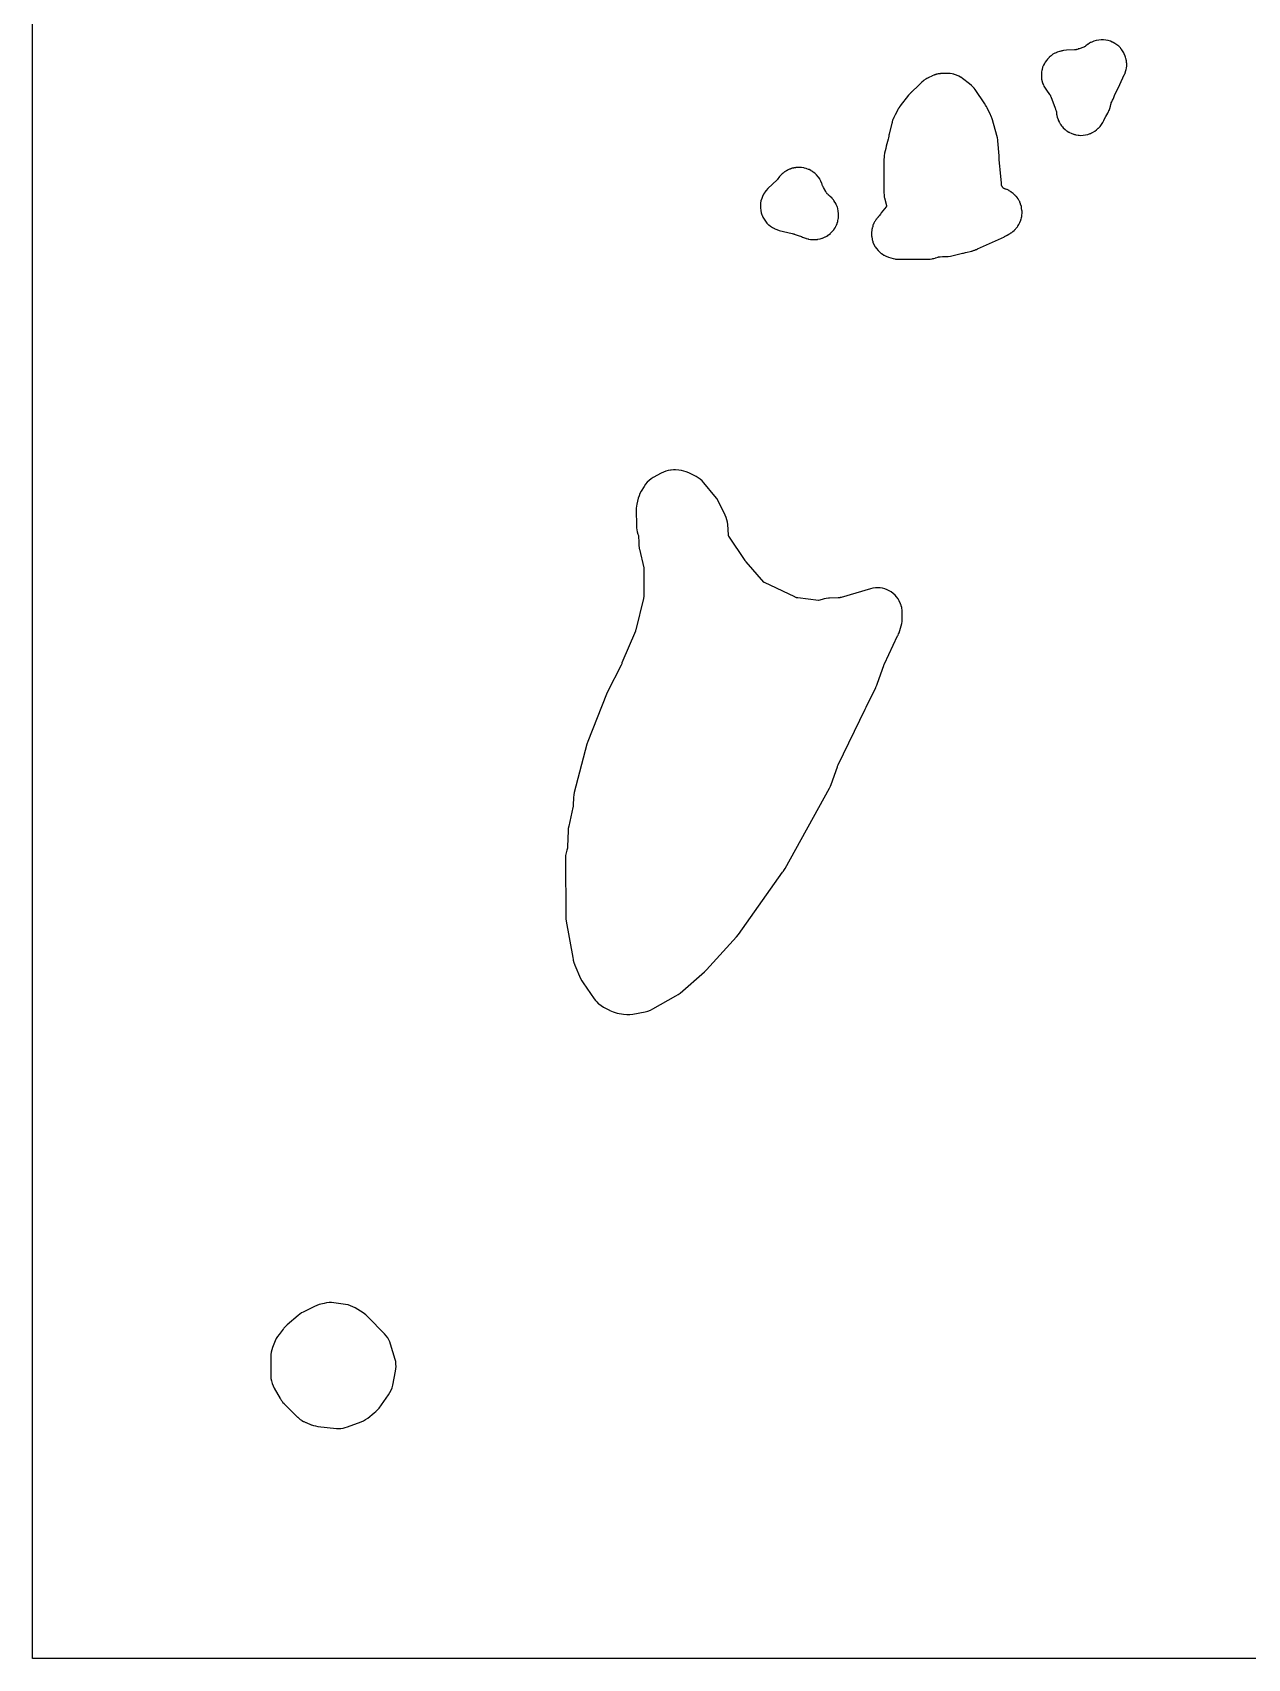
# Model space of a CAD drawing. Header units: millimetres. Extents: x 0 to 300, y 0 to 300.
# Drawn here: x 0 to 123.3, y 0 to 165.1 of the extents above; entities that cross this region are included whole.
import ezdxf

# ---------------------------------------------------------------- set-up
doc = ezdxf.new("R2010")
doc.units = ezdxf.units.MM
doc.layers.add('CUT', color=7, linetype='CONTINUOUS')

msp = doc.modelspace()

# ---------------------------------------------------------------- linework, layer by layer
at = {"layer": 'CUT'}
msp.add_lwpolyline([(299.96, 299.94), (299.96, 0.06), (299.96, 0.05), (299.96, 0.02), (299.96, 0.01), (299.95, 0), (299.94, 0), (299.91, 0), (299.9, 0), (0.06, 0), (0.05, 0), (0.02, 0), (0.01, 0), (0.01, 0.01), (0, 0.01), (0, 0.02), (0, 0.05), (0, 0.06), (0, 299.94)], dxfattribs=at)
for points in [[(103.3, 158.69), (103.3, 158.68), (103.31, 158.66), (103.32, 158.65), (103.32, 158.64), (103.32, 158.63), (103.33, 158.6), (103.34, 158.58), (103.35, 158.55), (103.79, 157.36), (103.82, 157.29), (103.85, 157.22), (103.89, 157.11), (103.91, 157.05), (103.91, 157.04), (103.92, 157.04), (103.92, 157.03), (103.92, 157.02), (103.92, 157.01), (103.92, 157), (103.93, 156.99), (103.93, 156.97), (103.93, 156.96), (103.93, 156.95), (103.93, 156.94), (103.94, 156.84), (103.95, 156.74), (103.96, 156.71), (103.96, 156.7), (103.96, 156.69), (103.96, 156.68), (103.97, 156.64), (104.01, 156.45), (104.02, 156.45), (104.09, 156.22), (104.11, 156.18), (104.12, 156.15), (104.19, 155.99), (104.21, 155.95), (104.22, 155.94), (104.23, 155.92), (104.31, 155.78), (104.32, 155.77), (104.36, 155.71), (104.36, 155.7), (104.37, 155.69), (104.45, 155.57), (104.46, 155.57), (104.53, 155.49), (104.62, 155.39), (104.62, 155.38), (104.8, 155.21), (104.93, 155.11), (104.99, 155.06), (105, 155.06), (105.01, 155.05), (105.03, 155.04), (105.2, 154.93), (105.21, 154.93), (105.22, 154.92), (105.26, 154.9), (105.42, 154.82), (105.43, 154.82), (105.66, 154.73), (105.71, 154.72), (105.76, 154.71), (105.83, 154.69), (105.9, 154.67), (106.14, 154.63), (106.15, 154.63), (106.16, 154.63), (106.18, 154.63), (106.2, 154.63), (106.22, 154.62), (106.39, 154.61), (106.4, 154.61), (106.63, 154.62), (106.64, 154.62), (106.89, 154.65), (107.12, 154.71), (107.13, 154.71), (107.36, 154.79), (107.37, 154.79), (107.5, 154.86), (107.52, 154.87), (107.58, 154.9), (107.59, 154.9), (107.81, 155.02), (108.01, 155.17), (108.18, 155.33), (108.19, 155.34), (108.36, 155.52), (108.5, 155.71), (108.51, 155.72), (108.63, 155.93), (108.74, 156.13), (108.74, 156.14), (108.95, 156.54), (109.14, 156.88), (109.16, 156.92), (109.17, 156.94), (109.2, 157), (109.26, 157.13), (109.27, 157.14), (109.35, 157.35), (109.41, 157.57), (109.45, 157.76), (109.48, 157.85), (109.49, 157.9), (109.5, 157.92), (109.54, 158), (109.63, 158.2), (109.68, 158.3), (109.75, 158.46), (109.83, 158.64), (110.36, 159.76), (110.82, 160.74), (110.82, 160.75), (110.84, 160.79), (110.85, 160.81), (110.86, 160.84), (110.87, 160.86), (110.89, 160.89), (110.9, 160.92), (110.92, 160.97), (110.99, 161.2), (110.99, 161.21), (110.99, 161.23), (111, 161.25), (111.01, 161.29), (111.01, 161.31), (111.04, 161.44), (111.06, 161.67), (111.06, 161.68), (111.06, 161.69), (111.06, 161.93), (111.06, 161.95), (111.06, 161.96), (111.05, 161.97), (111.05, 161.99), (111.03, 162.17), (111.03, 162.18), (111.01, 162.28), (111, 162.33), (111, 162.35), (111, 162.36), (110.99, 162.41), (110.99, 162.42), (110.95, 162.54), (110.92, 162.65), (110.91, 162.65), (110.82, 162.87), (110.79, 162.93), (110.78, 162.95), (110.78, 162.96), (110.76, 163), (110.71, 163.09), (110.64, 163.19), (110.57, 163.29), (110.55, 163.31), (110.53, 163.35), (110.48, 163.41), (110.46, 163.43), (110.42, 163.48), (110.25, 163.65), (110.25, 163.66), (110.06, 163.81), (109.86, 163.95), (109.68, 164.04), (109.64, 164.06), (109.62, 164.07), (109.6, 164.08), (109.42, 164.16), (109.18, 164.23), (108.95, 164.28), (108.94, 164.28), (108.7, 164.31), (108.46, 164.31), (108.22, 164.29), (107.98, 164.24), (107.97, 164.24), (107.74, 164.17), (107.52, 164.08), (107.51, 164.07), (107.43, 164.03), (107.42, 164.03), (107.4, 164.02), (107.3, 163.97), (107.29, 163.96), (107.1, 163.84), (107.09, 163.83), (106.92, 163.71), (106.88, 163.68), (106.83, 163.64), (106.78, 163.61), (106.77, 163.6), (106.75, 163.59), (106.74, 163.59), (106.72, 163.58), (106.71, 163.58), (106.22, 163.41), (106.14, 163.38), (106.12, 163.37), (106.04, 163.34), (105.95, 163.31), (105.93, 163.3), (105.92, 163.3), (105.91, 163.3), (105.87, 163.29), (105.85, 163.28), (105.83, 163.28), (105.81, 163.28), (105.78, 163.28), (105.77, 163.28), (104.96, 163.25), (104.68, 163.22), (104.67, 163.22), (104.66, 163.22), (104.65, 163.21), (104.56, 163.19), (104.5, 163.18), (104.48, 163.18), (104.41, 163.17), (104.37, 163.16), (104.26, 163.13), (104.24, 163.12), (104.02, 163.05), (104.01, 163.04), (103.94, 163.01), (103.92, 163), (103.91, 163), (103.81, 162.96), (103.8, 162.95), (103.79, 162.94), (103.78, 162.94), (103.77, 162.94), (103.58, 162.84), (103.38, 162.7), (103.19, 162.54), (103.19, 162.53), (103.02, 162.36), (103.02, 162.35), (103.01, 162.33), (102.95, 162.26), (102.94, 162.24), (102.87, 162.17), (102.87, 162.16), (102.82, 162.08), (102.8, 162.05), (102.77, 162.01), (102.74, 161.96), (102.74, 161.95), (102.7, 161.88), (102.7, 161.87), (102.67, 161.83), (102.63, 161.75), (102.62, 161.73), (102.53, 161.52), (102.47, 161.28), (102.47, 161.27), (102.47, 161.25), (102.46, 161.23), (102.42, 161.04), (102.4, 160.8), (102.4, 160.55), (102.43, 160.31), (102.48, 160.07), (102.49, 160.06), (102.56, 159.84), (102.57, 159.83), (102.59, 159.77), (102.6, 159.74), (102.65, 159.61), (102.66, 159.6), (102.77, 159.4), (102.78, 159.39), (102.91, 159.19), (103.23, 158.77), (103.27, 158.72), (103.28, 158.72), (103.28, 158.71), (103.29, 158.7)], [(85.33, 145.52), (85.31, 145.48), (85.3, 145.46), (85.29, 145.44), (85.28, 145.4), (85.28, 145.39), (85.28, 145.37), (85.25, 145.27), (85.24, 145.24), (85.23, 145.23), (85.23, 145.22), (85.23, 145.21), (85.22, 145.14), (85.21, 145.11), (85.2, 145.09), (85.19, 145.04), (85.18, 144.98), (85.18, 144.94), (85.18, 144.9), (85.17, 144.83), (85.17, 144.82), (85.16, 144.77), (85.16, 144.74), (85.16, 144.49), (85.17, 144.4), (85.17, 144.39), (85.18, 144.36), (85.19, 144.24), (85.21, 144.17), (85.24, 144), (85.26, 143.93), (85.27, 143.89), (85.28, 143.86), (85.31, 143.76), (85.41, 143.53), (85.53, 143.31), (85.54, 143.3), (85.58, 143.25), (85.63, 143.17), (85.67, 143.11), (85.83, 142.92), (86.01, 142.75), (86.04, 142.73), (86.12, 142.66), (86.13, 142.65), (86.15, 142.63), (86.2, 142.59), (86.21, 142.59), (86.23, 142.58), (86.41, 142.46), (86.44, 142.45), (86.5, 142.41), (86.52, 142.4), (86.54, 142.39), (86.63, 142.34), (86.87, 142.25), (87.11, 142.17), (87.37, 142.1), (87.39, 142.1), (87.52, 142.08), (87.61, 142.06), (87.62, 142.06), (87.63, 142.06), (87.64, 142.06), (87.65, 142.06), (87.66, 142.06), (87.67, 142.05), (87.9, 142.04), (87.94, 142.04), (90.41, 142.04), (90.84, 142.04), (90.85, 142.04), (90.86, 142.04), (90.99, 142.04), (91.11, 142.05), (91.12, 142.05), (91.28, 142.08), (91.29, 142.08), (91.3, 142.08), (91.31, 142.09), (91.37, 142.1), (91.38, 142.1), (91.46, 142.12), (91.48, 142.12), (91.63, 142.16), (91.64, 142.17), (91.91, 142.26), (91.92, 142.27), (91.93, 142.27), (91.94, 142.27), (91.95, 142.27), (91.96, 142.27), (91.97, 142.28), (91.99, 142.28), (92, 142.28), (92.01, 142.28), (92.02, 142.29), (92.03, 142.29), (92.05, 142.29), (92.09, 142.29), (92.1, 142.29), (92.14, 142.29), (92.38, 142.3), (92.55, 142.31), (92.68, 142.32), (92.92, 142.33), (92.94, 142.33), (93.16, 142.35), (93.19, 142.35), (93.44, 142.4), (94.41, 142.64), (94.49, 142.66), (94.71, 142.71), (95.35, 142.87), (95.36, 142.88), (95.37, 142.88), (95.38, 142.88), (95.46, 142.9), (95.59, 142.94), (95.6, 142.95), (95.61, 142.95), (95.62, 142.95), (95.63, 142.96), (95.7, 142.99), (95.75, 143.01), (95.77, 143.02), (95.79, 143.02), (95.81, 143.03), (95.82, 143.04), (95.83, 143.04), (95.92, 143.08), (98.65, 144.32), (98.65, 144.33), (98.87, 144.44), (98.91, 144.46), (98.92, 144.47), (99.1, 144.58), (99.17, 144.62), (99.24, 144.66), (99.25, 144.67), (99.3, 144.7), (99.33, 144.73), (99.34, 144.73), (99.39, 144.76), (99.43, 144.79), (99.44, 144.8), (99.46, 144.81), (99.52, 144.86), (99.64, 144.96), (99.65, 144.97), (99.67, 145), (99.73, 145.05), (99.75, 145.08), (99.76, 145.09), (99.77, 145.1), (99.81, 145.14), (99.82, 145.15), (99.97, 145.34), (99.98, 145.34), (100.01, 145.39), (100.02, 145.42), (100.04, 145.45), (100.1, 145.55), (100.11, 145.55), (100.21, 145.75), (100.22, 145.77), (100.22, 145.78), (100.31, 146), (100.31, 146.01), (100.32, 146.05), (100.33, 146.06), (100.35, 146.12), (100.38, 146.24), (100.38, 146.25), (100.38, 146.26), (100.38, 146.27), (100.39, 146.28), (100.41, 146.39), (100.42, 146.45), (100.42, 146.47), (100.42, 146.49), (100.44, 146.74), (100.44, 146.81), (100.44, 146.99), (100.43, 146.99), (100.4, 147.23), (100.4, 147.24), (100.4, 147.27), (100.39, 147.32), (100.37, 147.4), (100.35, 147.48), (100.34, 147.51), (100.33, 147.53), (100.29, 147.64), (100.27, 147.71), (100.26, 147.72), (100.24, 147.78), (100.23, 147.81), (100.2, 147.88), (100.17, 147.94), (100.16, 147.95), (100.04, 148.16), (100.03, 148.17), (99.93, 148.31), (99.93, 148.32), (99.92, 148.33), (99.9, 148.36), (99.89, 148.37), (99.86, 148.4), (99.84, 148.42), (99.75, 148.52), (99.73, 148.54), (99.72, 148.55), (99.55, 148.71), (99.54, 148.72), (99.35, 148.86), (99.34, 148.87), (99.14, 148.99), (99.12, 149), (98.92, 149.1), (98.89, 149.11), (98.78, 149.15), (98.76, 149.16), (98.68, 149.19), (98.66, 149.19), (98.61, 149.21), (98.59, 149.22), (98.58, 149.22), (98.57, 149.22), (98.57, 149.23), (98.56, 149.23), (98.56, 149.24), (98.53, 149.27), (98.52, 149.28), (98.49, 149.32), (98.47, 149.36), (98.46, 149.38), (98.43, 149.43), (98.4, 149.47), (98.39, 149.49), (98.38, 149.5), (98.37, 149.51), (98.36, 149.52), (98.36, 149.53), (98.36, 149.54), (98.35, 149.55), (98.35, 149.56), (98.35, 149.57), (98.35, 149.58), (98.35, 149.6), (98.34, 149.75), (98.22, 151.14), (98.19, 151.47), (98.13, 152.14), (98.1, 152.54), (97.97, 154.07), (97.97, 154.11), (97.97, 154.13), (97.97, 154.15), (97.94, 154.37), (97.89, 154.59), (97.45, 156.17), (97.38, 156.39), (97.35, 156.47), (97.34, 156.47), (97.28, 156.61), (97.27, 156.63), (97.27, 156.64), (97.25, 156.69), (96.89, 157.4), (96.85, 157.48), (96.85, 157.49), (96.83, 157.52), (96.79, 157.59), (96.74, 157.68), (96.7, 157.74), (96.68, 157.77), (96.66, 157.8), (95.67, 159.26), (95.57, 159.39), (95.56, 159.41), (95.52, 159.46), (95.51, 159.47), (95.5, 159.48), (95.48, 159.5), (95.35, 159.63), (95.32, 159.67), (95.32, 159.68), (95.11, 159.85), (94.41, 160.38), (94.39, 160.39), (94.22, 160.51), (94.2, 160.52), (94.02, 160.63), (93.8, 160.72), (93.79, 160.72), (93.59, 160.79), (93.58, 160.79), (93.57, 160.79), (93.54, 160.8), (93.51, 160.81), (93.36, 160.85), (93.13, 160.88), (92.9, 160.89), (92.4, 160.89), (92.39, 160.89), (92.17, 160.88), (92.16, 160.88), (92.13, 160.87), (92.11, 160.87), (91.98, 160.85), (91.95, 160.85), (91.93, 160.85), (91.81, 160.82), (91.76, 160.81), (91.75, 160.81), (91.74, 160.8), (91.73, 160.8), (91.7, 160.79), (91.67, 160.78), (91.64, 160.77), (91.56, 160.75), (91.51, 160.73), (91.48, 160.72), (91.3, 160.64), (91.27, 160.63), (90.97, 160.48), (90.89, 160.44), (90.87, 160.43), (90.86, 160.42), (90.76, 160.37), (90.66, 160.32), (90.45, 160.17), (90.45, 160.16), (90.26, 160), (90.25, 160), (90.09, 159.85), (89.79, 159.55), (89.4, 159.18), (89.21, 159), (89.2, 158.99), (89.19, 158.98), (89.17, 158.96), (89.13, 158.92), (89.12, 158.91), (89.07, 158.85), (89.05, 158.82), (89.03, 158.8), (88.97, 158.73), (88.95, 158.71), (88.92, 158.68), (88.08, 157.61), (88.06, 157.58), (88.06, 157.57), (88.03, 157.53), (87.94, 157.41), (87.94, 157.4), (87.93, 157.38), (87.92, 157.37), (87.9, 157.34), (87.88, 157.31), (87.84, 157.24), (87.82, 157.2), (87.81, 157.19), (87.81, 157.18), (87.79, 157.15), (87.57, 156.71), (87.57, 156.7), (87.56, 156.68), (87.53, 156.63), (87.53, 156.62), (87.44, 156.44), (87.43, 156.42), (87.42, 156.41), (87.32, 156.18), (87.3, 156.14), (87.26, 155.98), (87.26, 155.97), (87.25, 155.93), (87.24, 155.9), (87.24, 155.89), (87.23, 155.88), (87.22, 155.85), (86.95, 154.72), (86.93, 154.63), (86.93, 154.62), (86.91, 154.53), (86.87, 154.35), (86.84, 154.24), (86.66, 153.5), (86.6, 153.27), (86.49, 152.81), (86.44, 152.53), (86.44, 152.52), (86.44, 152.48), (86.43, 152.35), (86.43, 152.33), (86.43, 152.29), (86.42, 152.23), (86.42, 152.22), (86.42, 152.19), (86.42, 150.72), (86.42, 148.78), (86.43, 148.56), (86.46, 148.35), (86.46, 148.34), (86.47, 148.28), (86.5, 148.16), (86.5, 148.14), (86.5, 148.13), (86.51, 148.12), (86.68, 147.49), (86.68, 147.48), (86.69, 147.45), (86.69, 147.44), (86.67, 147.41), (86.67, 147.4), (86.65, 147.38), (86.64, 147.37), (86.63, 147.36), (86.63, 147.35), (86.48, 147.16), (86.15, 146.73), (86.07, 146.62), (85.94, 146.45), (85.93, 146.44), (85.93, 146.43), (85.91, 146.41), (85.9, 146.4), (85.84, 146.34), (85.83, 146.33), (85.83, 146.32), (85.81, 146.31), (85.8, 146.3), (85.8, 146.29), (85.79, 146.28), (85.74, 146.22), (85.72, 146.2), (85.7, 146.18), (85.65, 146.12), (85.61, 146.06), (85.6, 146.04), (85.59, 146.02), (85.52, 145.91), (85.47, 145.82), (85.4, 145.69)], [(74.31, 148.79), (74.21, 148.63), (74.1, 148.42), (74.1, 148.41), (74.01, 148.19), (73.94, 147.96), (73.9, 147.72), (73.88, 147.48), (73.89, 147.24), (73.91, 147), (73.96, 146.76), (74.04, 146.53), (74.05, 146.52), (74.05, 146.51), (74.13, 146.31), (74.25, 146.09), (74.39, 145.89), (74.54, 145.71), (74.55, 145.7), (74.71, 145.54), (74.73, 145.53), (74.9, 145.38), (75.1, 145.25), (75.32, 145.14), (75.33, 145.13), (75.54, 145.04), (75.56, 145.04), (75.77, 144.97), (75.79, 144.97), (77.09, 144.64), (77.2, 144.62), (77.24, 144.61), (77.25, 144.61), (77.26, 144.61), (77.29, 144.6), (77.32, 144.59), (77.34, 144.58), (77.4, 144.56), (77.71, 144.45), (77.73, 144.44), (78.04, 144.33), (78.16, 144.28), (78.47, 144.17), (78.48, 144.17), (78.54, 144.15), (78.71, 144.1), (78.72, 144.1), (78.77, 144.09), (78.79, 144.09), (78.81, 144.08), (78.95, 144.05), (79.16, 144.03), (79.19, 144.03), (79.2, 144.03), (79.43, 144.03), (79.44, 144.03), (79.45, 144.03), (79.48, 144.03), (79.68, 144.05), (79.69, 144.06), (79.7, 144.06), (79.9, 144.1), (79.92, 144.1), (79.94, 144.11), (80.15, 144.17), (80.17, 144.18), (80.19, 144.19), (80.24, 144.2), (80.25, 144.21), (80.38, 144.26), (80.39, 144.27), (80.4, 144.28), (80.46, 144.31), (80.48, 144.32), (80.49, 144.32), (80.57, 144.36), (80.6, 144.38), (80.62, 144.39), (80.72, 144.46), (80.73, 144.47), (80.76, 144.49), (80.77, 144.5), (80.79, 144.51), (80.8, 144.51), (80.8, 144.52), (80.81, 144.53), (80.82, 144.53), (80.85, 144.55), (80.98, 144.66), (80.99, 144.67), (81.01, 144.69), (81.16, 144.84), (81.17, 144.85), (81.18, 144.86), (81.23, 144.92), (81.32, 145.03), (81.32, 145.04), (81.33, 145.04), (81.33, 145.05), (81.34, 145.06), (81.37, 145.1), (81.46, 145.23), (81.47, 145.26), (81.49, 145.29), (81.53, 145.37), (81.54, 145.39), (81.57, 145.45), (81.58, 145.46), (81.59, 145.48), (81.66, 145.65), (81.66, 145.66), (81.67, 145.68), (81.68, 145.71), (81.73, 145.87), (81.74, 145.91), (81.74, 145.92), (81.74, 145.93), (81.75, 145.94), (81.75, 145.95), (81.79, 146.15), (81.8, 146.19), (81.82, 146.43), (81.82, 146.68), (81.79, 146.93), (81.74, 147.17), (81.69, 147.32), (81.68, 147.34), (81.67, 147.36), (81.67, 147.37), (81.67, 147.38), (81.66, 147.4), (81.58, 147.59), (81.57, 147.63), (81.47, 147.8), (81.45, 147.84), (81.33, 148.01), (81.31, 148.05), (81.18, 148.2), (81.15, 148.24), (80.97, 148.41), (80.9, 148.47), (80.88, 148.48), (80.87, 148.49), (80.85, 148.51), (80.84, 148.52), (80.83, 148.53), (80.81, 148.55), (80.8, 148.56), (80.73, 148.63), (80.72, 148.63), (80.66, 148.69), (80.63, 148.72), (80.62, 148.73), (80.61, 148.74), (80.6, 148.76), (80.59, 148.77), (80.59, 148.78), (80.57, 148.83), (80.52, 148.91), (80.3, 149.31), (80.26, 149.38), (80.25, 149.4), (80.24, 149.42), (80.22, 149.45), (80.21, 149.47), (80.2, 149.48), (80.2, 149.49), (80.2, 149.5), (80.16, 149.61), (80.14, 149.67), (80.12, 149.73), (80.12, 149.74), (80.03, 149.95), (80.02, 149.97), (79.91, 150.17), (79.9, 150.19), (79.77, 150.37), (79.75, 150.4), (79.59, 150.59), (79.44, 150.73), (79.41, 150.76), (79.25, 150.88), (79.21, 150.91), (79.17, 150.93), (79.15, 150.94), (79.12, 150.96), (79.04, 151.01), (79.03, 151.02), (79.02, 151.03), (79, 151.04), (78.83, 151.13), (78.77, 151.16), (78.6, 151.22), (78.54, 151.24), (78.36, 151.29), (78.29, 151.31), (78.05, 151.35), (77.8, 151.36), (77.75, 151.35), (77.72, 151.35), (77.68, 151.35), (77.63, 151.35), (77.61, 151.35), (77.55, 151.35), (77.49, 151.34), (77.46, 151.33), (77.44, 151.33), (77.43, 151.33), (77.42, 151.33), (77.39, 151.33), (77.35, 151.32), (77.3, 151.31), (77.29, 151.31), (77.28, 151.3), (77.27, 151.3), (77.23, 151.29), (77.21, 151.29), (77.2, 151.29), (77.19, 151.29), (77.15, 151.28), (77.12, 151.27), (77.05, 151.25), (77.02, 151.24), (77.01, 151.23), (76.98, 151.22), (76.92, 151.2), (76.89, 151.19), (76.88, 151.19), (76.82, 151.17), (76.69, 151.11), (76.59, 151.06), (76.53, 151.02), (76.5, 151), (76.48, 150.99), (76.47, 150.99), (76.45, 150.98), (76.38, 150.93), (76.35, 150.91), (76.34, 150.9), (76.32, 150.88), (76.29, 150.86), (76.27, 150.85), (76.26, 150.84), (76.24, 150.82), (76.21, 150.8), (76.18, 150.78), (76.1, 150.71), (76.09, 150.7), (76.08, 150.69), (76.07, 150.68), (76.06, 150.68), (75.99, 150.61), (75.93, 150.54), (75.91, 150.52), (75.89, 150.5), (75.89, 150.49), (75.87, 150.47), (75.87, 150.46), (75.86, 150.45), (75.84, 150.43), (75.83, 150.42), (75.8, 150.39), (75.78, 150.36), (75.77, 150.34), (75.76, 150.33), (75.75, 150.32), (75.66, 150.2), (75.63, 150.16), (75.62, 150.15), (75.62, 150.14), (75.6, 150.11), (75.59, 150.11), (75.58, 150.1), (75.57, 150.09), (74.65, 149.21), (74.65, 149.2), (74.48, 149.03), (74.34, 148.84), (74.34, 148.83), (74.33, 148.82)], [(54.13, 75.08), (54.16, 74.86), (54.83, 71.17), (54.84, 71.13), (54.86, 71), (54.88, 70.91), (54.89, 70.88), (54.89, 70.87), (54.95, 70.65), (54.96, 70.62), (54.96, 70.61), (54.97, 70.58), (55.04, 70.38), (55.63, 69.01), (55.75, 68.78), (55.88, 68.57), (57, 66.97), (57.13, 66.8), (57.27, 66.64), (57.42, 66.5), (57.49, 66.44), (57.72, 66.27), (57.97, 66.12), (58.55, 65.82), (58.58, 65.8), (58.6, 65.79), (58.77, 65.72), (58.95, 65.65), (59.35, 65.52), (59.55, 65.46), (59.77, 65.43), (59.98, 65.4), (60.34, 65.38), (60.64, 65.38), (60.93, 65.42), (62.18, 65.65), (62.45, 65.72), (62.71, 65.81), (62.95, 65.93), (65.31, 67.25), (65.53, 67.39), (65.74, 67.55), (68.2, 69.7), (68.4, 69.9), (71.46, 73.27), (71.65, 73.5), (76.13, 79.81), (76.22, 79.92), (76.23, 79.94), (76.27, 79.99), (76.39, 80.19), (80.89, 88.36), (80.98, 88.54), (81.06, 88.73), (81.69, 90.5), (81.72, 90.59), (81.73, 90.63), (81.77, 90.73), (84.51, 96.35), (84.51, 96.36), (84.62, 96.58), (85.59, 98.58), (85.6, 98.6), (85.66, 98.73), (85.7, 98.81), (85.77, 99), (85.78, 99.02), (86.4, 100.81), (86.4, 100.82), (86.41, 100.83), (86.42, 100.85), (86.45, 100.91), (86.47, 100.96), (87.81, 103.82), (87.85, 103.89), (87.9, 104.02), (87.95, 104.12), (88.03, 104.35), (88.03, 104.36), (88.17, 104.83), (88.22, 105.05), (88.22, 105.06), (88.26, 105.27), (88.26, 105.3), (88.27, 105.49), (88.27, 105.54), (88.28, 106.11), (88.27, 106.35), (88.26, 106.43), (88.24, 106.6), (88.22, 106.68), (88.18, 106.84), (88.17, 106.88), (88.16, 106.91), (88.15, 106.94), (88.11, 107.07), (88.09, 107.11), (88.08, 107.14), (87.98, 107.36), (87.85, 107.57), (87.71, 107.77), (87.55, 107.95), (87.36, 108.12), (87.17, 108.26), (86.96, 108.39), (86.74, 108.49), (86.51, 108.58), (86.28, 108.64), (86.03, 108.68), (85.79, 108.69), (85.55, 108.68), (85.31, 108.65), (85.07, 108.59), (82.07, 107.7), (82.05, 107.7), (82.03, 107.69), (82.01, 107.69), (81.99, 107.69), (81.98, 107.69), (81.97, 107.68), (81.96, 107.68), (81.95, 107.68), (81.94, 107.68), (81.93, 107.68), (81.83, 107.66), (81.82, 107.66), (81.76, 107.66), (80.91, 107.63), (80.85, 107.62), (80.82, 107.62), (80.78, 107.62), (80.57, 107.6), (80.36, 107.56), (80.16, 107.51), (79.79, 107.4), (79.78, 107.4), (77.67, 107.67), (77.62, 107.67), (77.6, 107.67), (77.57, 107.68), (77.56, 107.68), (77.55, 107.68), (77.52, 107.69), (77.47, 107.71), (77.41, 107.74), (77.37, 107.76), (74.31, 109.21), (74.27, 109.22), (74.26, 109.23), (74.24, 109.25), (72.44, 111.31), (72.43, 111.31), (72.4, 111.35), (72.4, 111.36), (72.35, 111.41), (72.32, 111.46), (70.67, 113.94), (70.66, 113.95), (70.66, 113.96), (70.65, 113.98), (70.65, 113.99), (70.64, 114.06), (70.56, 115.12), (70.53, 115.36), (70.48, 115.6), (70.41, 115.83), (70.31, 116.05), (69.59, 117.5), (69.45, 117.75), (69.27, 117.99), (68.14, 119.35), (67.97, 119.54), (67.78, 119.7), (67.57, 119.85), (67.35, 119.98), (66.6, 120.36), (66.36, 120.46), (66.12, 120.54), (65.87, 120.6), (65.61, 120.63), (65.26, 120.65), (65.05, 120.65), (64.84, 120.63), (64.75, 120.62), (64.51, 120.59), (64.27, 120.52), (64.04, 120.43), (63.82, 120.33), (63.01, 119.88), (62.78, 119.74), (62.58, 119.58), (62.39, 119.39), (62.22, 119.19), (62.08, 118.98), (61.78, 118.48), (61.66, 118.26), (61.56, 118.03), (61.49, 117.79), (61.34, 117.18), (61.3, 116.97), (61.28, 116.76), (61.27, 116.55), (61.29, 115), (61.3, 114.78), (61.33, 114.56), (61.38, 114.35), (61.45, 114.14), (61.51, 114), (61.51, 113.99), (61.51, 113.98), (61.51, 113.94), (61.53, 113.31), (61.53, 113.24), (61.53, 113.22), (61.54, 112.97), (61.58, 112.73), (61.59, 112.69), (61.6, 112.62), (62.04, 110.7), (62.05, 110.62), (62.06, 110.56), (62.06, 110.53), (62.04, 107.77), (62.04, 107.75), (62.03, 107.68), (62.02, 107.6), (61.23, 104.43), (61.21, 104.35), (61.19, 104.29), (59.83, 101.07), (59.8, 100.97), (59.78, 100.91), (59.77, 100.89), (59.75, 100.84), (58.35, 98.12), (58.25, 97.89), (56.37, 93.09), (56.28, 92.82), (54.99, 87.92), (54.94, 87.66), (54.91, 87.41), (54.87, 86.63), (54.87, 86.6), (54.86, 86.52), (54.86, 86.45), (54.85, 86.39), (54.42, 84.48), (54.38, 84.25), (54.36, 84.01), (54.31, 82.43), (54.31, 82.39), (54.31, 82.35), (54.31, 82.34), (54.29, 82.25), (54.22, 82.05), (54.15, 81.79), (54.1, 81.52), (54.09, 81.25), (54.12, 75.3)], [(25.29, 26.16), (25.35, 26.08), (25.38, 26.04), (25.39, 26.03), (25.42, 25.99), (25.53, 25.88), (25.57, 25.83), (26.91, 24.5), (26.92, 24.49), (27.1, 24.33), (27.11, 24.32), (27.18, 24.27), (27.3, 24.18), (27.32, 24.17), (27.51, 24.05), (27.54, 24.04), (27.74, 23.95), (27.77, 23.94), (28.29, 23.73), (28.3, 23.73), (28.51, 23.65), (28.73, 23.6), (28.96, 23.56), (30.84, 23.36), (31.07, 23.35), (31.29, 23.36), (31.52, 23.39), (31.75, 23.44), (31.97, 23.51), (33.35, 24.02), (33.59, 24.12), (33.81, 24.25), (34.03, 24.4), (34.69, 24.92), (34.86, 25.07), (35.03, 25.24), (35.17, 25.42), (36.14, 26.77), (36.28, 26.99), (36.4, 27.23), (36.49, 27.48), (36.56, 27.73), (36.85, 29.16), (36.89, 29.4), (36.9, 29.64), (36.89, 29.89), (36.86, 30.13), (36.8, 30.36), (36.35, 31.9), (36.27, 32.13), (36.17, 32.35), (36.05, 32.56), (35.9, 32.76), (35.74, 32.94), (34.04, 34.69), (33.82, 34.9), (33.57, 35.07), (32.75, 35.58), (32.52, 35.71), (32.29, 35.81), (32.04, 35.89), (31.78, 35.93), (30.59, 36.1), (30.35, 36.13), (30.1, 36.13), (29.85, 36.1), (29.61, 36.05), (29.11, 35.92), (28.86, 35.84), (28.62, 35.74), (27.48, 35.17), (27.3, 35.07), (27.13, 34.95), (26.96, 34.82), (25.85, 33.86), (25.72, 33.74), (25.67, 33.69), (25.62, 33.63), (25.61, 33.62), (25.52, 33.52), (25.47, 33.46), (25.44, 33.42), (25.02, 32.9), (24.87, 32.7), (24.74, 32.48), (24.64, 32.26), (24.36, 31.56), (24.28, 31.33), (24.22, 31.1), (24.22, 31.09), (24.19, 30.86), (24.19, 30.85), (24.18, 30.62), (24.18, 30.6), (24.18, 30.58), (24.19, 28.69), (24.2, 28.43), (24.25, 28.17), (24.32, 27.92), (24.33, 27.91), (24.41, 27.67), (24.53, 27.44), (25.13, 26.4), (25.17, 26.34), (25.25, 26.22)]]:
    msp.add_lwpolyline(points, close=True, dxfattribs=at)

doc.saveas('drawing.dxf')
